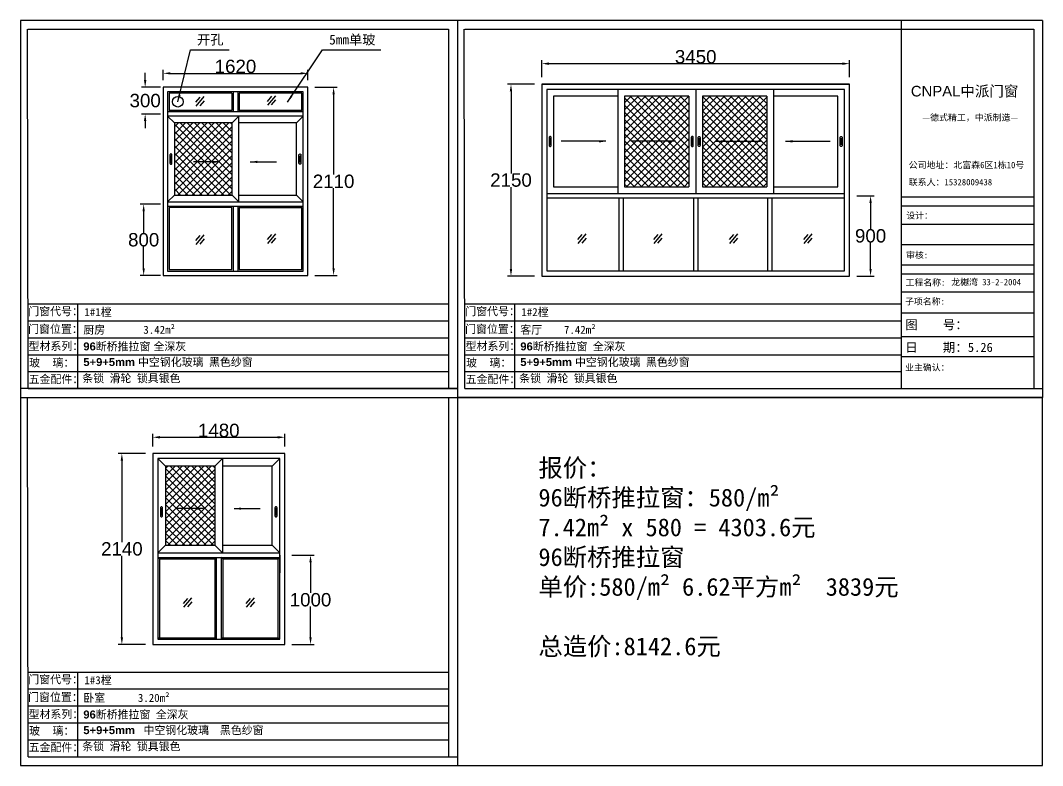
# Model space of a CAD drawing. Header units: inches. Extents: x -138455 to 599497, y -747149 to 13167.
# Drawn here: x 272984 to 284440, y -77775 to -69423 of the extents above; entities that cross this region are included whole.
import ezdxf

# ---------------------------------------------------------------- set-up
doc = ezdxf.new("R2010")
doc.units = ezdxf.units.IN
doc.header["$MEASUREMENT"] = 0
doc.header["$PDMODE"] = 35
doc.header["$PDSIZE"] = -3
doc.layers.add('0 @ 1', color=7, linetype='Continuous')
doc.styles.add('Annotative', font='arialbd.ttf')
doc.styles.add('MtXpl_', font='')
doc.styles.get("Standard").update_dxf_attribs({"font": 'arial.ttf'})
doc.styles.get('MtXpl_').set_extended_font_data('SimSun')
doc.dimstyles.new('ISO-25', dxfattribs={"dimtxt": 80, "dimasz": 80, "dimexe": 50, "dimexo": 80, "dimgap": 2, "dimtad": 0, "dimtih": 1, "dimtoh": 1, "dimdec": 0, "dimtxsty": 'Standard', "dimcen": 2.5, "dimadec": 0, "dimazin": 0, "dimtfac": 1, "dimtdec": 0, "dimtmove": 2, "dimatfit": 3, "dimfxl": 0, "dimarcsym": 0})
doc.dimstyles.get("Standard").update_dxf_attribs({"dimtxt": 80, "dimasz": 70, "dimexe": 40, "dimexo": 80, "dimgap": 0, "dimtad": 1, "dimtih": 1, "dimtoh": 1, "dimdec": 0, "dimzin": 0, "dimdsep": 46, "dimtxsty": 'Standard', "dimcen": 0.09, "dimadec": 0, "dimazin": 0, "dimtfac": 1, "dimtdec": 0, "dimtofl": 0, "dimtmove": 0, "dimatfit": 3, "dimfxl": 0, "dimtolj": 1, "dimtzin": 0, "dimarcsym": 0})

# ---------------------------------------------------------------- blocks, each defined once
blk = doc.blocks.new('*D697')
at = {"color": 0, "lineweight": -2, "transparency": 16777216}
for p, q in [((278827, -70058), (278827, -69867)), ((282277, -70058), (282277, -69867)), ((278907, -69907), (282197, -69907))]:
    blk.add_line(p, q, dxfattribs=at)
at = {"color": 0, "transparency": 16777216}
for points in [[(278907, -69894), (278907, -69921), (278827, -69907)], [(282197, -69894), (282197, -69921), (282277, -69907)]]:
    blk.add_solid(points, dxfattribs=at)
at = {"layer": 'Defpoints', "color": 0, "transparency": 16777216}
for p in [(282277, -69907), (278827, -70138), (282277, -70138)]:
    blk.add_point(p, dxfattribs=at)
at = {"color": 0, "transparency": 16777216, "insert": (280552, -69831), "char_height": 150, "attachment_point": 5}
blk.add_mtext('\\A1;3450', dxfattribs=at)
blk = doc.blocks.new('*D691')
at = {"color": 0, "lineweight": -2, "transparency": 16777216}
for p, q in [((278747, -70138), (278442, -70138)), ((278482, -70218), (278482, -71137)), ((278482, -72208), (278482, -71290)), ((278747, -72288), (278442, -72288))]:
    blk.add_line(p, q, dxfattribs=at)
at = {"color": 0, "transparency": 16777216}
for points in [[(278468, -70218), (278495, -70218), (278482, -70138)], [(278468, -72208), (278495, -72208), (278482, -72288)]]:
    blk.add_solid(points, dxfattribs=at)
at = {"layer": 'Defpoints', "color": 0, "transparency": 16777216}
for p in [(278827, -70138), (278482, -72288), (278827, -72288)]:
    blk.add_point(p, dxfattribs=at)
at = {"color": 0, "transparency": 16777216, "insert": (278482, -71213), "char_height": 150, "attachment_point": 5}
blk.add_mtext('\\A1;2150', dxfattribs=at)
blk = doc.blocks.new('123as')
at = {"color": 0}
for p, q in [((90189, 51387), (90252, 51462)), ((90194, 51330), (90312, 51470)), ((90251, 51335), (90314, 51410))]:
    blk.add_line(p, q, dxfattribs=at)
blk = doc.blocks.new('123z')
at = {"color": 0}
for points in [[(94078, 52755), (94078, 52755, 0.414214), (94088, 52765), (94088, 52845, 0.414214), (94078, 52855), (94078, 52855, 0.414214), (94068, 52845), (94068, 52765, 0.414214)], [(94078, 52775), (94078, 52775, 0.414214), (94083, 52780), (94083, 52830, 0.414214), (94078, 52835), (94078, 52835, 0.414214), (94073, 52830), (94073, 52780, 0.414214)]]:
    blk.add_lwpolyline(points, format="xyb", close=True, dxfattribs=at)
blk = doc.blocks.new('*D693')
at = {"color": 0, "lineweight": -2, "transparency": 16777216}
for p, q in [((276027, -75417), (276275, -75417)), ((276235, -75497), (276235, -75840)), ((276235, -76337), (276235, -75993)), ((276027, -76417), (276275, -76417))]:
    blk.add_line(p, q, dxfattribs=at)
at = {"color": 0, "transparency": 16777216}
for points in [[(276222, -75497), (276249, -75497), (276235, -75417)], [(276222, -76337), (276249, -76337), (276235, -76417)]]:
    blk.add_solid(points, dxfattribs=at)
at = {"layer": 'Defpoints', "color": 0, "transparency": 16777216}
for p in [(275947, -75417), (275947, -76417), (276235, -76417)]:
    blk.add_point(p, dxfattribs=at)
at = {"color": 0, "transparency": 16777216, "insert": (276235, -75917), "char_height": 150, "attachment_point": 5}
blk.add_mtext('\\A1;1000', dxfattribs=at)
blk = doc.blocks.new('*D694')
at = {"color": 0, "lineweight": -2, "transparency": 16777216}
for p, q in [((274467, -74197), (274467, -74055)), ((274547, -74095), (275867, -74095)), ((275947, -74197), (275947, -74055))]:
    blk.add_line(p, q, dxfattribs=at)
at = {"color": 0, "transparency": 16777216}
for points in [[(274547, -74082), (274547, -74109), (274467, -74095)], [(275867, -74082), (275867, -74109), (275947, -74095)]]:
    blk.add_solid(points, dxfattribs=at)
at = {"layer": 'Defpoints', "color": 0, "transparency": 16777216}
for p in [(275947, -74095), (274467, -74277), (275947, -74277)]:
    blk.add_point(p, dxfattribs=at)
at = {"color": 0, "transparency": 16777216, "insert": (275207, -74019), "char_height": 150, "attachment_point": 5}
blk.add_mtext('\\A1;1480', dxfattribs=at)
blk = doc.blocks.new('*D689')
at = {"color": 0, "lineweight": -2, "transparency": 16777216}
for p, q in [((274554, -71482), (274325, -71482)), ((274365, -71562), (274365, -71805)), ((274365, -72202), (274365, -71958)), ((274554, -72282), (274325, -72282))]:
    blk.add_line(p, q, dxfattribs=at)
at = {"color": 0, "transparency": 16777216}
for points in [[(274352, -71562), (274378, -71562), (274365, -71482)], [(274352, -72202), (274378, -72202), (274365, -72282)]]:
    blk.add_solid(points, dxfattribs=at)
at = {"layer": 'Defpoints', "color": 0, "transparency": 16777216}
for p in [(274634, -71482), (274365, -72282), (274634, -72282)]:
    blk.add_point(p, dxfattribs=at)
at = {"color": 0, "transparency": 16777216, "insert": (274365, -71882), "char_height": 150, "attachment_point": 5}
blk.add_mtext('\\A1;800', dxfattribs=at)
blk = doc.blocks.new('*D690')
at = {"color": 0, "lineweight": -2, "transparency": 16777216}
for p, q in [((274382, -70092), (274382, -70012)), ((274554, -70172), (274342, -70172)), ((274554, -70472), (274342, -70472)), ((274382, -70552), (274382, -70632))]:
    blk.add_line(p, q, dxfattribs=at)
at = {"color": 0, "transparency": 16777216}
for points in [[(274368, -70092), (274395, -70092), (274382, -70172)], [(274368, -70552), (274395, -70552), (274382, -70472)]]:
    blk.add_solid(points, dxfattribs=at)
at = {"layer": 'Defpoints', "color": 0, "transparency": 16777216}
for p in [(274382, -70172), (274634, -70172), (274634, -70472)]:
    blk.add_point(p, dxfattribs=at)
at = {"color": 0, "transparency": 16777216, "insert": (274382, -70322), "char_height": 150, "attachment_point": 5}
blk.add_mtext('\\A1;300', dxfattribs=at)
blk = doc.blocks.new('*D695')
at = {"color": 0, "lineweight": -2, "transparency": 16777216}
for p, q in [((274584, -70092), (274584, -69976)), ((276204, -70092), (276204, -69976)), ((274664, -70016), (276124, -70016))]:
    blk.add_line(p, q, dxfattribs=at)
at = {"color": 0, "transparency": 16777216}
for points in [[(274664, -70003), (274664, -70029), (274584, -70016)], [(276124, -70003), (276124, -70029), (276204, -70016)]]:
    blk.add_solid(points, dxfattribs=at)
at = {"layer": 'Defpoints', "color": 0, "transparency": 16777216}
for p in [(276204, -70016), (274584, -70172), (276204, -70172)]:
    blk.add_point(p, dxfattribs=at)
at = {"color": 0, "transparency": 16777216, "insert": (275394, -69939), "char_height": 150, "attachment_point": 5}
blk.add_mtext('\\A1;1620', dxfattribs=at)
blk = doc.blocks.new('*D696')
at = {"color": 0, "lineweight": -2, "transparency": 16777216}
for p, q in [((276284, -70172), (276534, -70172)), ((276494, -70252), (276494, -71150)), ((276494, -72202), (276494, -71303)), ((276284, -72282), (276534, -72282))]:
    blk.add_line(p, q, dxfattribs=at)
at = {"color": 0, "transparency": 16777216}
for points in [[(276481, -70252), (276507, -70252), (276494, -70172)], [(276481, -72202), (276507, -72202), (276494, -72282)]]:
    blk.add_solid(points, dxfattribs=at)
at = {"layer": 'Defpoints', "color": 0, "transparency": 16777216}
for p in [(276204, -70172), (276204, -72282), (276494, -72282)]:
    blk.add_point(p, dxfattribs=at)
at = {"color": 0, "transparency": 16777216, "insert": (276494, -71227), "char_height": 150, "attachment_point": 5}
blk.add_mtext('\\A1;2110', dxfattribs=at)
blk = doc.blocks.new('*D692')
at = {"color": 0, "lineweight": -2, "transparency": 16777216}
for p, q in [((274387, -74277), (274081, -74277)), ((274121, -74357), (274121, -75270)), ((274121, -76337), (274121, -75423)), ((274387, -76417), (274081, -76417))]:
    blk.add_line(p, q, dxfattribs=at)
at = {"color": 0, "transparency": 16777216}
for points in [[(274107, -74357), (274134, -74357), (274121, -74277)], [(274107, -76337), (274134, -76337), (274121, -76417)]]:
    blk.add_solid(points, dxfattribs=at)
at = {"layer": 'Defpoints', "color": 0, "transparency": 16777216}
for p in [(274467, -74277), (274121, -76417), (274467, -76417)]:
    blk.add_point(p, dxfattribs=at)
at = {"color": 0, "transparency": 16777216, "insert": (274121, -75347), "char_height": 150, "attachment_point": 5}
blk.add_mtext('\\A1;2140', dxfattribs=at)
blk = doc.blocks.new('*D688')
at = {"color": 0, "lineweight": -2, "transparency": 16777216}
for p, q in [((282357, -71388), (282552, -71388)), ((282512, -71468), (282512, -71762)), ((282512, -72208), (282512, -71915)), ((282357, -72288), (282552, -72288))]:
    blk.add_line(p, q, dxfattribs=at)
at = {"color": 0, "transparency": 16777216}
for points in [[(282499, -71468), (282525, -71468), (282512, -71388)], [(282499, -72208), (282525, -72208), (282512, -72288)]]:
    blk.add_solid(points, dxfattribs=at)
at = {"layer": 'Defpoints', "color": 0, "transparency": 16777216}
for p in [(282277, -71388), (282277, -72288), (282512, -72288)]:
    blk.add_point(p, dxfattribs=at)
at = {"color": 0, "transparency": 16777216, "insert": (282512, -71838), "char_height": 150, "attachment_point": 5}
blk.add_mtext('\\A1;900', dxfattribs=at)

msp = doc.modelspace()

# ---------------------------------------------------------------- hatches: boundary and pattern name
h = msp.add_hatch()
h.set_pattern_fill('ANSI37', color=256, scale=455.3846)
h.paths.add_polyline_path([(280476.8, -70270.7), (279755.6, -70270.7), (279755.6, -71288.2), (280476.8, -71288.2)])
h.paths.add_polyline_path([(280626.8, -70270.7), (280626.8, -71288.2), (281348.1, -71288.2), (281348.1, -70270.7)])
h = msp.add_hatch()
h.set_pattern_fill('ANSI37', color=256, scale=455.384615)
h.set_pattern_definition([(45, (8546, 279.5), (-40.250694, 40.250694), []), (135, (8546, 279.5), (-40.250694, -40.250694), [])])
h.paths.add_polyline_path([(274709, -70571.5), (274709, -71381.5), (275356.5, -71381.5), (275356.5, -70571.5)])
h = msp.add_hatch()
h.set_pattern_fill('ANSI37', color=256, scale=455.384615)
h.set_pattern_definition([(45, (87523.99, -54562.865), (-40.250694, 40.250694), []), (135, (87523.99, -54562.865), (-40.250694, -40.250694), [])])
h.paths.add_polyline_path([(275164.3, -74419.1), (274609.3, -74419.1), (274609.3, -75306.4), (275164.3, -75306.4)])

# ---------------------------------------------------------------- linework, layer by layer
for p, q in [((277881.4, -69423), (272984, -69423)), ((272984, -69423), (272984, -73648.8)), ((273068.9, -73549.1), (273061.5, -69522.2)), ((273068.6, -69522.2), (277782.2, -69522.2)), ((277782.2, -69522.2), (277782.2, -73549.1)), ((284439.5, -69423), (277881.4, -69423)), ((277881.4, -69423), (277881.4, -73648.8)), ((277881.4, -69423), (277881.4, -73549.1)), ((277966.4, -73549.1), (277958.9, -69522.2)), ((277966, -69522.2), (284340.3, -69522.2)), ((282853.8, -69423), (282853.8, -73549.1)), ((284340.3, -69522.2), (284340.3, -73549.1)), ((284439.5, -69423), (284439.5, -73549.1)), ((284439.5, -69423), (284439.5, -73648.8)), ((276204, -70171.5), (274584, -70171.5)), ((274584, -70171.5), (274584, -72281.5)), ((276154, -70221.5), (274634, -70221.5)), ((274634, -70221.5), (274634, -72231.5)), ((275369, -70221.5), (275369, -70446.5)), ((275419, -70221.5), (275419, -70446.5)), ((276154, -72231.5), (276154, -70221.5)), ((276204, -72281.5), (276204, -70171.5)), ((278826.8, -70138.2), (282276.8, -70138.2)), ((279680.6, -70195.7), (279680.6, -71363.2)), ((280551.8, -70195.7), (280551.8, -71363.2)), ((281423.1, -70195.7), (281423.1, -71363.2)), ((282219.3, -72230.7), (282219.3, -70195.7)), ((275354, -70236.5), (274649, -70236.5)), ((274649, -70236.5), (274649, -70431.5)), ((275354, -70236.5), (275354, -70431.5)), ((276139, -70236.5), (275434, -70236.5)), ((275434, -70236.5), (275434, -70431.5)), ((276139, -70431.5), (276139, -70236.5)), ((279755.6, -70270.7), (279755.6, -71288.2)), ((280476.8, -70270.7), (280476.8, -71288.2)), ((280626.8, -70270.7), (280626.8, -71288.2)), ((281348.1, -70270.7), (281348.1, -71288.2)), ((282144.3, -71288.2), (282144.3, -70270.7)), ((276154, -70446.5), (274634, -70446.5)), ((275354, -70431.5), (274649, -70431.5)), ((276139, -70431.5), (275434, -70431.5)), ((276154, -70496.5), (274634, -70496.5)), ((274709, -70571.5), (274634, -70496.5)), ((275356.5, -70571.5), (275431.5, -70496.5)), ((275431.5, -71456.5), (275431.5, -70496.5)), ((276079, -70571.5), (276154, -70496.5)), ((274709, -70571.5), (274709, -71381.5)), ((275356.5, -70571.5), (274709, -70571.5)), ((275356.5, -71381.5), (275356.5, -70571.5)), ((276079, -70571.5), (275431.5, -70571.5)), ((276079, -71381.5), (276079, -70571.5)), ((278884.3, -71363.2), (282219.3, -71363.2)), ((278959.3, -71288.2), (279680.6, -71288.2)), ((279755.6, -71288.2), (280476.8, -71288.2)), ((280626.8, -71288.2), (281348.1, -71288.2)), ((281423.1, -71288.2), (282144.3, -71288.2)), ((274709, -71381.5), (274634, -71456.5)), ((274634, -71456.5), (276154, -71456.5)), ((274709, -71381.5), (275356.5, -71381.5)), ((275356.5, -71381.5), (275431.5, -71456.5)), ((275431.5, -71381.5), (276079, -71381.5)), ((276079, -71381.5), (276154, -71456.5)), ((278884.3, -71413.2), (282219.3, -71413.2)), ((279693.1, -72230.7), (279693.1, -71413.2)), ((279743.1, -72230.7), (279743.1, -71413.2)), ((281360.6, -72230.7), (281360.6, -71413.2)), ((281410.6, -72230.7), (281410.6, -71413.2)), ((282853.8, -71401.4), (284340.3, -71401.4)), ((274634, -71506.5), (276154, -71506.5)), ((275369, -71506.5), (275369, -72231.5)), ((275419, -71506.5), (275419, -72231.5)), ((275434, -71521.5), (276139, -71521.5)), ((275434, -71521.5), (275434, -72216.5)), ((276139, -72216.5), (276139, -71521.5)), ((282853.8, -71500.6), (284340.3, -71500.6)), ((282853.8, -71705.3), (284340.3, -71705.3)), ((282853.8, -71932.8), (284340.3, -71932.8)), ((282853.8, -72164), (284340.3, -72164)), ((274584, -72281.5), (276204, -72281.5)), ((274634, -72231.5), (276154, -72231.5)), ((275434, -72216.5), (276139, -72216.5)), ((282853.8, -72263.2), (284340.3, -72263.2)), ((278826.8, -72288.2), (282276.8, -72288.2)), ((282853.8, -72463.9), (284340.3, -72463.9)), ((273068.6, -72600.3), (277782.2, -72600.3)), ((273622.3, -72600.3), (273622.3, -73549.1)), ((277966, -72600.3), (282853.8, -72600.3)), ((278519.7, -72600.3), (278519.7, -73549.1)), ((282853.8, -72699.1), (284340.3, -72699.1)), ((273068.6, -72790.1), (277782.2, -72790.1)), ((277966, -72790.1), (282853.8, -72790.1)), ((282853.8, -72966.2), (284340.3, -72966.2)), ((273068.6, -72979.8), (277782.2, -72979.8)), ((277966, -72979.8), (282853.8, -72979.8)), ((273068.6, -73169.6), (277782.2, -73169.6)), ((277966, -73169.6), (282853.8, -73169.6)), ((282853.8, -73191.2), (284340.3, -73191.2)), ((273068.6, -73359.4), (277782.2, -73359.4)), ((277966, -73359.4), (282853.8, -73359.4)), ((277881.4, -73549.1), (272984, -73549.1)), ((272984, -73549.1), (272984, -77774.9)), ((272984, -73648.8), (277881.4, -73648.8)), ((273068.9, -77675.3), (273061.5, -73648.4)), ((273068.6, -73648.4), (277782.2, -73648.4)), ((273068.9, -73549.1), (277881.4, -73549.1)), ((277782.2, -73648.4), (277782.2, -77675.3)), ((277881.4, -73648.8), (284439.5, -73648.8)), ((277881.4, -73648.8), (277881.4, -77774.9)), ((277966.4, -73549.1), (284439.5, -73549.1)), ((275947, -74276.8), (274467, -74276.8)), ((274467, -74276.8), (274467, -76416.8)), ((275890.1, -74333.7), (274524, -74333.7)), ((274524, -74333.7), (274524, -76359.9)), ((274609.3, -74419.1), (274524, -74333.7)), ((275164.3, -74419.1), (275249.7, -74333.7)), ((275249.7, -74333.7), (275249.7, -75391.8)), ((275804.7, -74419.1), (275890.1, -74333.7)), ((275890.1, -76359.9), (275890.1, -74333.7)), ((275947, -76416.8), (275947, -74276.8)), ((275164.3, -74419.1), (274609.3, -74419.1)), ((274609.3, -74419.1), (274609.3, -75306.4)), ((275164.3, -74419.1), (275164.3, -75306.4)), ((275804.7, -74419.1), (275249.7, -74419.1)), ((275804.7, -75306.4), (275804.7, -74419.1)), ((274524, -75391.8), (274609.3, -75306.4)), ((274609.3, -75306.4), (275164.3, -75306.4)), ((275164.3, -75306.4), (275249.7, -75391.8)), ((275249.7, -75306.4), (275804.7, -75306.4)), ((275804.7, -75306.4), (275890.1, -75391.8)), ((274524, -75391.8), (275890.1, -75391.8)), ((274524, -75391.8), (275890.1, -75391.8)), ((274524, -75441.8), (275890.1, -75441.8)), ((274541, -75458.9), (274524, -75441.8)), ((274541, -75458.9), (274541, -76342.8)), ((274541, -75458.9), (275161.5, -75458.9)), ((275161.5, -75458.9), (275178.6, -75441.8)), ((275161.5, -75458.9), (275161.5, -76342.8)), ((275178.6, -75441.8), (275178.6, -76359.9)), ((275235.5, -75441.8), (275235.5, -76359.9)), ((275252.6, -75458.9), (275235.5, -75441.8)), ((275252.6, -75458.9), (275873, -75458.9)), ((275252.6, -75458.9), (275252.6, -76342.8)), ((275873, -75458.9), (275890.1, -75441.8)), ((275873, -76342.8), (275873, -75458.9)), ((275890.1, -75416.8), (275890.1, -75614.5)), ((274524, -76359.9), (275890.1, -76359.9)), ((274541, -76342.8), (275161.5, -76342.8)), ((275252.6, -76342.8), (275873, -76342.8)), ((274467, -76416.8), (275947, -76416.8)), ((273068.6, -76726.4), (277782.2, -76726.4)), ((273622.3, -76726.4), (273622.3, -77675.3)), ((273068.6, -76916.2), (277782.2, -76916.2)), ((273068.6, -77106), (277782.2, -77106)), ((273068.6, -77295.7), (277782.2, -77295.7)), ((273068.6, -77485.5), (277782.2, -77485.5)), ((272984, -77774.9), (277881.4, -77774.9)), ((273068.9, -77675.3), (277881.4, -77675.3))]:
    msp.add_line(p, q)
at = {"color": 0}
for p, q in [((282219.3, -70195.7), (278884.3, -70195.7)), ((278884.3, -70195.7), (278884.3, -71413.2)), ((279680.6, -70270.7), (278959.3, -70270.7)), ((278959.3, -70270.7), (278959.3, -71288.2)), ((280476.8, -70270.7), (279755.6, -70270.7)), ((281348.1, -70270.7), (280626.8, -70270.7)), ((282144.3, -70270.7), (281423.1, -70270.7)), ((278884.3, -71413.2), (278884.3, -72230.7)), ((280526.8, -71413.2), (280526.8, -72230.7)), ((280576.8, -71413.2), (280576.8, -72230.7)), ((278884.3, -72230.7), (282219.3, -72230.7))]:
    msp.add_line(p, q, dxfattribs=at)
msp.add_lwpolyline([(278826.8, -72288.2), (282276.8, -72288.2), (282276.8, -70138.2), (278826.8, -70138.2)], close=True, dxfattribs=at)
for points in [[(275354, -71521.5), (274649, -71521.5), (274649, -72216.5), (275354, -72216.5)], [(284439.5, -73648.8), (277881.4, -73648.8), (277881.4, -77774.9), (284439.5, -77774.9)]]:
    msp.add_lwpolyline(points, close=True)
for points in [[(274541, -76342.8), (274524, -76359.9)], [(275178.6, -76359.9), (275161.5, -76342.8)], [(275252.6, -76342.8), (275235.5, -76359.9)], [(275873, -76342.8), (275890.1, -76359.9)]]:
    msp.add_lwpolyline(points)
msp.add_circle((274747.5, -70334), 60)

# ---------------------------------------------------------------- block references
for name, p, xscale, yscale, zscale in [('123as', (206316.8, -109446.2), 0.7610076223238538, 0.7610076223238538, 0.7610076223238538), ('123as', (207117.3, -109435.7), 0.7610076223238538, 0.7610076223238538, 0.7610076223238538), ('123z', (171817.2, -130896), 1.138461538461538, 1.138461538461538, 1.138461538461538), ('123z', (173409.7, -130896), 1.138461538461538, 1.138461538461538, 1.138461538461538), ('123z', (387693.9, -130896), -1.138461538461538, 1.138461538461538, 1.138461538461538), ('123z', (389286.4, -130896), -1.138461538461538, 1.138461538461538, 1.138461538461538), ('123z', (167566.9, -131093), 1.138461538461538, 1.138461538461538, 1.138461538461538), ('123z', (383221.1, -131093), -1.138461538461538, 1.138461538461538, 1.138461538461538), ('123as', (207117.3, -110985.7), 0.7610076223238538, 0.7610076223238538, 0.7610076223238538), ('123as', (210596.8, -110985.7), 0.7610076223238538, 0.7610076223238538, 0.7610076223238538), ('123as', (211447.8, -110985.7), 0.7610076223238538, 0.7610076223238538, 0.7610076223238538), ('123as', (212295.3, -110985.7), 0.7610076223238538, 0.7610076223238538, 0.7610076223238538), ('123as', (213128.8, -110985.7), 0.7610076223238538, 0.7610076223238538, 0.7610076223238538), ('123as', (206316.8, -110996.2), 0.7610076223238538, 0.7610076223238538, 0.7610076223238538), ('123z', (167461.3, -135047.9), 1.138461538461538, 1.138461538461538, 1.138461538461538), ('123z', (168744, -135047.9), 1.138461538461538, 1.138461538461538, 1.138461538461538), ('123as', (206177.4, -115063.9), 0.7610076223238538, 0.7610076223238538, 0.7610076223238538), ('123as', (206880.5, -115063.9), 0.7610076223238538, 0.7610076223238538, 0.7610076223238538)]:
    msp.add_blockref(name, p, dxfattribs=dict(xscale=xscale, yscale=yscale, zscale=zscale))

# ---------------------------------------------------------------- texts
msp.add_text('CNPAL', height=119.08).set_placement((282963.7, -70275.3))
at = {"style": 'MtXpl_'}
for s, height, p in [('中派门窗', 119.08, (283518.4, -70275.3)), ('—德式精工，中派制造—', 71.447, (283092.8, -70546.4)), ('公司地址：北富森6区1栋10号', 71.447, (282940, -71079)), ('联系人：15328009438', 71.447, (282940, -71271.7)), ('设计：', 71, (282911.3, -71645.1)), ('审核:', 71, (282910, -72088.9)), ('工程名称:', 71, (282904.2, -72395.9)), ('龙樾湾 33-2-2004', 71.005, (283416.8, -72391.4)), ('子项名称:', 71, (282898.9, -72608.2)), ('图    号：', 102.88, (282901, -72884.6)), ('日    期：5.26', 102.884, (282901, -73138.7)), ('业主确认：', 71, (282898.8, -73348.3))]:
    msp.add_text(s, height=height, dxfattribs=at).set_placement(p)
at = {"layer": '0 @ 1', "style": 'Annotative'}
for s, p in [('门窗代号：', (273072, -72728.2)), ('门窗代号：', (277969.5, -72728.2)), ('门窗位置：', (273070.1, -72926.7)), ('门窗位置：', (277967.5, -72926.7)), ('型材系列：', (273075.7, -73118.7)), ('型材系列：', (277973.2, -73118.7)), ('玻    璃：', (273081.6, -73304)), ('玻    璃：', (277979, -73304)), ('五金配件：', (273075.9, -73489.6)), ('五金配件：', (277973.4, -73489.6)), ('门窗代号：', (273072, -76854.3)), ('门窗位置：', (273070.1, -77052.8)), ('型材系列：', (273075.7, -77244.8)), ('玻    璃：', (273081.6, -77430.2)), ('五金配件：', (273075.9, -77615.7))]:
    msp.add_text(s, height=89.71, dxfattribs=at).set_placement(p)
at = {"layer": '0 @ 1', "attachment_point": 1, "style": 'Annotative'}
for s, width, heights, insert, char_height in [('{\\fSimSun|b1|i0|c134|p2;开孔}', 4396.385, [0], (274963, -69583.7), 108.956), ('{\\fSimSun|b1|i0|c134|p2;5mm单玻}', 4396.385, [0], (276444, -69583.7), 108.956), ('{\\fSimSun|b1|i0|c134|p2;1#1樘}', 4396.385, [0], (273700.8, -72647), 89.706), ('{\\fSimSun|b1|i0|c134|p2;1#2樘}', 4396.385, [0], (278598.2, -72647), 89.706), ('{\\fSimSun|b1|i0|c134|p2;厨房       3.42m²}', 4396.385, [0], (273689.1, -72845.5), 89.706), ('{\\fSimSun|b1|i0|c134|p2;客厅    7.42m²}', 4396.385, [0], (278586.6, -72845.5), 89.706), ('96{\\fSimSun|b1|i0|c134|p2;断桥推拉窗} {\\fSimSun|b1|i0|c134|p2;全深灰}', 4396.385, [0], (273689.1, -73031.9), 89.706), ('96{\\fSimSun|b1|i0|c134|p2;断桥推拉窗 全深灰}', 4396.385, [0], (278586.6, -73031.9), 89.706), ('5+9+5mm {\\fSimSun|b1|i0|c134|p2;中空钢化玻璃 黑色纱窗}', 5972.399, [0], (273689.1, -73207), 89.706), ('5+9+5mm {\\fSimSun|b1|i0|c134|p2;中空钢化玻璃 黑色纱窗}', 5972.399, [0], (278586.5, -73207), 89.706), ('{\\fSimSun|b1|i0|c134|p2;条锁 滑轮 锁具银色}', 4396.385, [0], (273677.1, -73389.5), 89.706), ('{\\fSimSun|b1|i0|c134|p2;条锁 滑轮 锁具银色}', 4396.385, [0], (278574.5, -73389.5), 89.706), ('{\\fSimSun|b1|i0|c134|p2;报价：\\P96断桥推拉窗：580/m²\\P7.42m² x 580 = 4303.6元\\P96断桥推拉窗 \\P单价:580/m² 6.62平方m²  3839元\\P\\P总造价:8142.6元}', 9391.44, [4188], (278789.5, -74337.8), 200), ('{\\fSimSun|b1|i0|c134|p2;1#3樘}', 4396.385, [0], (273700.8, -76773.1), 89.706), ('{\\fSimSun|b1|i0|c134|p2;卧室      3.20m²}', 4396.385, [0], (273689.1, -76971.6), 89.706), ('96{\\fSimSun|b1|i0|c134|p2;断桥推拉窗 全深灰 }', 4396.385, [0], (273689.1, -77158), 89.706), ('5+9+5mm{\\fSimSun|b1|i0|c134|p2; } {\\fSimSun|b1|i0|c134|p2;中空钢化玻璃  黑色纱窗}', 5972.399, [0], (273689.1, -77333.1), 89.706), ('{\\fSimSun|b1|i0|c134|p2;条锁 滑轮 锁具银色}', 4396.385, [0], (273677.1, -77515.6), 89.706)]:
    msp.add_mtext_dynamic_manual_height_columns(s, width=width, gutter_width=903.5, heights=heights, dxfattribs=dict(at, insert=insert, char_height=char_height))

# ---------------------------------------------------------------- dimensions: what is measured, and where the dimension line sits
for base, p1, p2, picture, middle in [((282276.8, -69907.2), (278826.8, -70138.2), (282276.8, -70138.2), '*D697', (280551.8, -69830.6)), ((276204, -70016), (274584, -70171.5), (276204, -70171.5), '*D695', (275394, -69939.4)), ((275947, -74095.3), (274467, -74276.8), (275947, -74276.8), '*D694', (275207, -74018.7))]:
    dim = msp.add_linear_dim(base=base, p1=p1, p2=p2, dimstyle='Standard', override={"dimtxt": 150, "dimasz": 80})
    dim.commit()
    dim.dimension.update_dxf_attribs({"geometry": picture, "text_midpoint": middle})
dim = msp.add_linear_dim(base=(274381.5, -70171.5), p1=(274634, -70471.5), p2=(274634, -70171.5), angle=90, dimstyle='Standard', override={"dimtxt": 150, "dimasz": 80})
dim.commit()
dim.dimension.update_dxf_attribs({"geometry": '*D690', "text_midpoint": (274381.5, -70321.5), "dimtype": 160})
for base, p1, p2, picture, middle in [((276494, -72281.5), (276204, -70171.5), (276204, -72281.5), '*D696', (276494, -71226.5)), ((278481.8, -72288.2), (278826.8, -70138.2), (278826.8, -72288.2), '*D691', (278481.8, -71213.2)), ((274365, -72281.5), (274634, -71481.5), (274634, -72281.5), '*D689', (274365, -71881.5)), ((282512, -72288.2), (282276.8, -71388.2), (282276.8, -72288.2), '*D688', (282512, -71838.2)), ((274120.5, -76416.8), (274467, -74276.8), (274467, -76416.8), '*D692', (274120.5, -75346.8)), ((276235.2, -76416.8), (275947, -75416.8), (275947, -76416.8), '*D693', (276235.2, -75916.8))]:
    dim = msp.add_linear_dim(base=base, p1=p1, p2=p2, angle=90, dimstyle='Standard', override={"dimtxt": 150, "dimasz": 80})
    dim.commit()
    dim.dimension.update_dxf_attribs({"geometry": picture, "text_midpoint": middle})

# ---------------------------------------------------------------- leaders
for points, override in [([(274747.5, -70334.5), (274889.5, -69751), (275324, -69751)], {"dimtxt": 150, "dimasz": 80, "dimgap": 0, "dimtad": 0}), ([(275977.5, -70337.5), (276369.5, -69752.5), (277023.5, -69752.5)], {"dimtxt": 150, "dimasz": 80, "dimgap": 0, "dimtad": 0}), ([(280325.7, -70778), (279824.5, -70778)], {"dimtxt": 150, "dimasz": 80}), ([(280777.9, -70778), (281279.1, -70778)], {"dimtxt": 150, "dimasz": 80}), ([(281557, -70778), (282058.2, -70778)], {"dimtxt": 150, "dimasz": 80}), ([(275218.3, -71008.7), (274924, -71008.7)], {"dimtxt": 150, "dimasz": 80, "dimgap": 0, "dimtad": 0}), ([(275559.3, -71008.7), (275853.6, -71008.7)], {"dimtxt": 150, "dimasz": 80, "dimgap": 0, "dimtad": 0}), ([(275036.5, -74895), (274742.2, -74895)], {"dimtxt": 150, "dimasz": 80, "dimgap": 0, "dimtad": 0}), ([(275377.6, -74895), (275671.8, -74895)], {"dimtxt": 150, "dimasz": 80, "dimgap": 0, "dimtad": 0})]:
    msp.add_leader(points, dimstyle='Standard', override=override)
at = {"color": 0}
msp.add_leader([(279546.6, -70778), (279045.4, -70778)], dimstyle='ISO-25', override={"dimgap": 2, "dimtad": 0}, dxfattribs=at)

doc.saveas('drawing.dxf')
